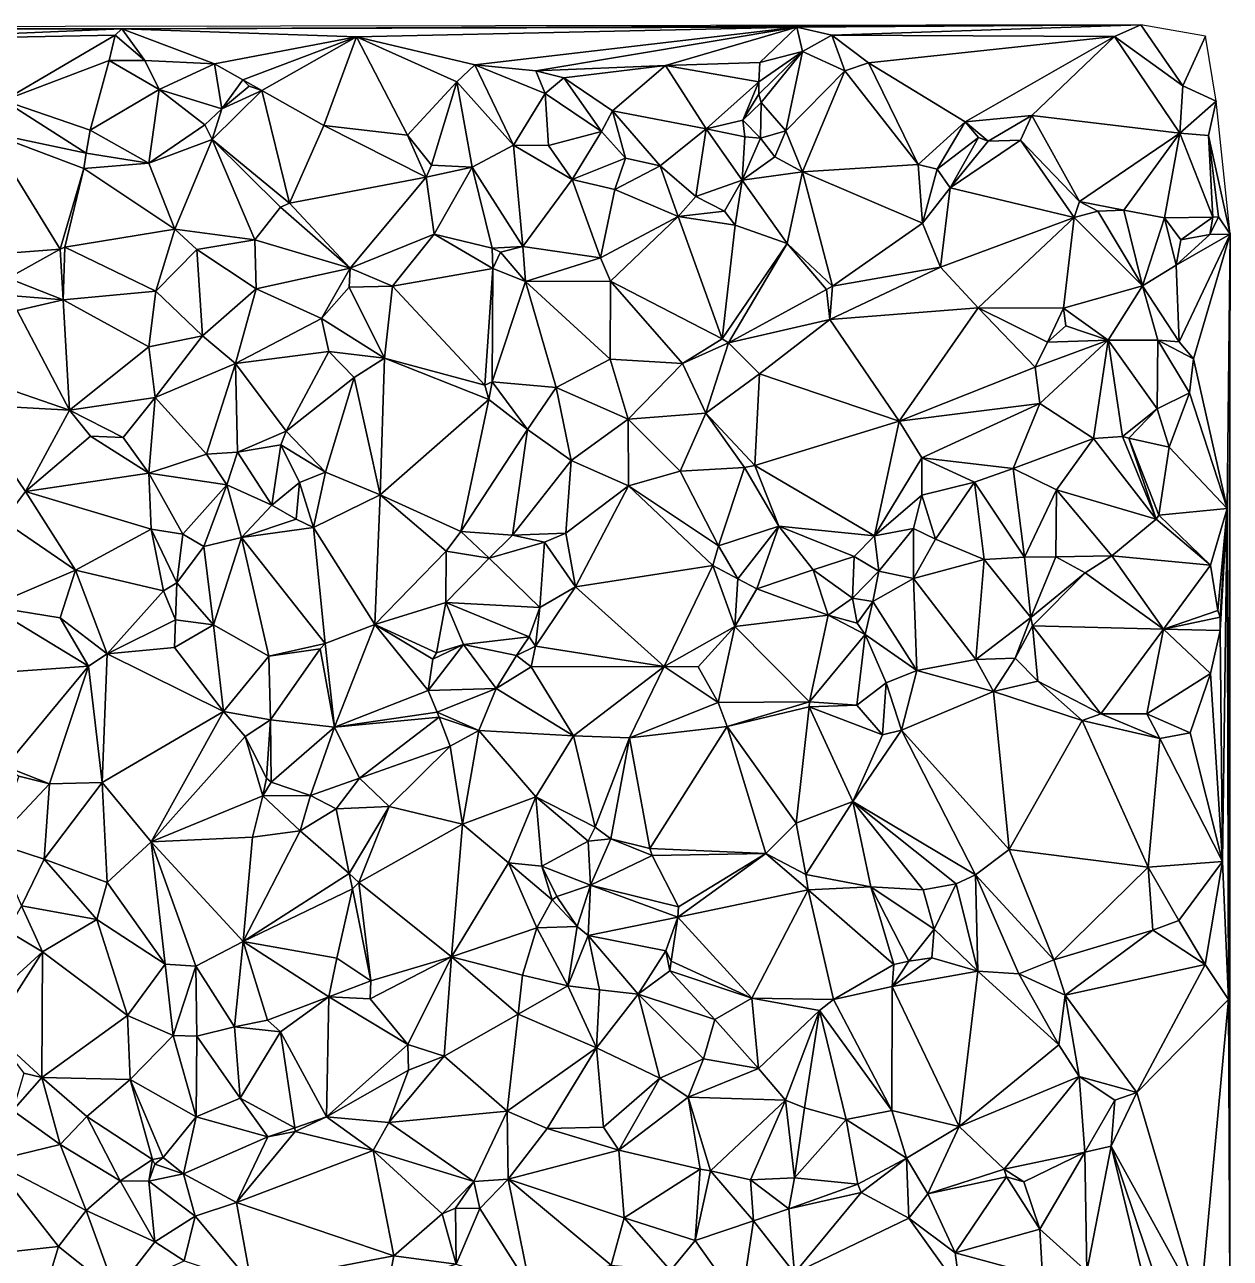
# Model space of a CAD drawing. Header units: metres. Extents: x -15 to 15, y -15 to 15.
# Drawn here: x 1.13 to 14.99, y 0.78 to 14.97 of the extents above; entities that cross this region are included whole.
import ezdxf

# ---------------------------------------------------------------- set-up
doc = ezdxf.new("R2010")
doc.units = ezdxf.units.M
doc.layers.add('STREET_MESH', color=7, linetype='Continuous')

msp = doc.modelspace()

# ---------------------------------------------------------------- linework, layer by layer
at = {"layer": 'STREET_MESH'}
for points in [[(-8.302, 14.928), (2.246, 14.919), (13.967, 14.965)], [(-2.594, 14.902), (2.246, 14.919), (-8.302, 14.928)], [(2.246, 14.919), (-2.594, 14.902), (-0.856, 14.789)], [(2.169, 14.843), (2.246, 14.919), (-0.856, 14.789)], [(2.169, 14.843), (2.511, 14.555), (2.246, 14.919)], [(2.246, 14.919), (10.011, 14.937), (13.967, 14.965)], [(10.011, 14.937), (2.246, 14.919), (4.944, 14.827)], [(2.246, 14.919), (3.314, 14.514), (4.944, 14.827)], [(2.511, 14.555), (3.314, 14.514), (2.246, 14.919)], [(6.306, 14.502), (10.011, 14.937), (4.944, 14.827)], [(6.306, 14.502), (7.009, 14.433), (10.011, 14.937)], [(7.009, 14.433), (8.499, 14.495), (10.011, 14.937)], [(8.499, 14.495), (9.583, 14.531), (10.011, 14.937)], [(9.583, 14.531), (10.075, 14.657), (10.011, 14.937)], [(10.011, 14.937), (10.41, 14.845), (13.967, 14.965)], [(10.075, 14.657), (10.41, 14.845), (10.011, 14.937)], [(10.41, 14.845), (13.664, 14.828), (13.967, 14.965)], [(13.664, 14.828), (14.448, 14.261), (13.967, 14.965)], [(14.448, 14.261), (14.71, 14.835), (13.967, 14.965)], [(2.169, 14.843), (-0.856, 14.789), (0.889, 14.095)], [(2.1, 14.555), (2.169, 14.843), (0.889, 14.095)], [(2.511, 14.555), (2.169, 14.843), (2.1, 14.555)], [(3.314, 14.514), (3.64, 14.331), (4.944, 14.827)], [(3.64, 14.331), (3.858, 14.21), (4.944, 14.827)], [(3.858, 14.21), (4.569, 13.807), (4.944, 14.827)], [(4.944, 14.827), (4.569, 13.807), (5.532, 13.693)], [(6.099, 14.307), (4.944, 14.827), (5.532, 13.693)], [(6.099, 14.307), (6.306, 14.502), (4.944, 14.827)], [(10.075, 14.657), (10.563, 14.433), (10.41, 14.845)], [(10.41, 14.845), (10.834, 14.528), (13.664, 14.828)], [(10.41, 14.845), (10.563, 14.433), (10.834, 14.528)], [(10.834, 14.528), (11.944, 13.848), (13.664, 14.828)], [(11.944, 13.848), (12.71, 13.921), (13.664, 14.828)], [(13.664, 14.828), (12.71, 13.921), (14.414, 13.718)], [(14.448, 14.261), (13.664, 14.828), (14.414, 13.718)], [(14.71, 14.835), (14.448, 14.261), (14.83, 14.085)], [(9.572, 14.167), (9.598, 14.072), (10.075, 14.657)], [(9.574, 14.308), (9.572, 14.167), (10.075, 14.657)], [(9.583, 14.531), (9.574, 14.308), (10.075, 14.657)], [(9.598, 14.072), (9.881, 13.746), (10.075, 14.657)], [(9.881, 13.746), (10.563, 14.433), (10.075, 14.657)], [(1.881, 13.753), (2.1, 14.555), (0.889, 14.095)], [(2.676, 14.219), (2.1, 14.555), (1.881, 13.753)], [(2.511, 14.555), (2.1, 14.555), (2.676, 14.219)], [(2.511, 14.555), (2.676, 14.219), (3.314, 14.514)], [(2.676, 14.219), (3.397, 13.996), (3.314, 14.514)], [(3.397, 13.996), (3.64, 14.331), (3.314, 14.514)], [(6.099, 14.307), (6.751, 13.579), (6.306, 14.502)], [(6.306, 14.502), (7.116, 14.173), (7.009, 14.433)], [(6.751, 13.579), (7.116, 14.173), (6.306, 14.502)], [(7.328, 14.353), (8.499, 14.495), (7.009, 14.433)], [(7.328, 14.353), (7.888, 13.975), (8.499, 14.495)], [(7.888, 13.975), (8.965, 13.766), (8.499, 14.495)], [(9.574, 14.308), (9.583, 14.531), (8.499, 14.495)], [(8.965, 13.766), (9.574, 14.308), (8.499, 14.495)], [(10.563, 14.433), (11.405, 13.358), (10.834, 14.528)], [(10.834, 14.528), (11.405, 13.358), (11.944, 13.848)], [(7.116, 14.173), (7.328, 14.353), (7.009, 14.433)], [(7.116, 14.173), (7.762, 13.737), (7.328, 14.353)], [(7.328, 14.353), (7.762, 13.737), (7.888, 13.975)], [(10.563, 14.433), (9.881, 13.746), (10.076, 13.273)], [(11.405, 13.358), (10.563, 14.433), (10.076, 13.273)], [(2.676, 14.219), (1.881, 13.753), (2.558, 13.373)], [(3.201, 13.815), (2.676, 14.219), (2.558, 13.373)], [(3.201, 13.815), (3.397, 13.996), (2.676, 14.219)], [(3.858, 14.21), (3.286, 13.643), (4.176, 12.913)], [(3.858, 14.21), (3.397, 13.996), (3.286, 13.643)], [(3.397, 13.996), (3.712, 14.257), (3.64, 14.331)], [(3.712, 14.257), (3.397, 13.996), (3.858, 14.21)], [(3.64, 14.331), (3.712, 14.257), (3.858, 14.21)], [(4.569, 13.807), (3.858, 14.21), (4.176, 12.913)], [(5.808, 13.351), (6.099, 14.307), (5.532, 13.693)], [(5.808, 13.351), (6.276, 13.326), (6.099, 14.307)], [(6.276, 13.326), (6.751, 13.579), (6.099, 14.307)], [(9.574, 14.308), (8.965, 13.766), (9.389, 13.868)], [(9.572, 14.167), (9.574, 14.308), (9.389, 13.868)], [(14.448, 14.261), (14.414, 13.718), (14.83, 14.085)], [(0.708, 13.724), (1.836, 13.487), (0.889, 14.095)], [(1.836, 13.487), (1.881, 13.753), (0.889, 14.095)], [(7.116, 14.173), (6.751, 13.579), (7.154, 13.575)], [(7.762, 13.737), (7.116, 14.173), (7.154, 13.575)], [(9.598, 14.072), (9.572, 14.167), (9.389, 13.868)], [(9.593, 13.658), (9.598, 14.072), (9.389, 13.868)], [(9.598, 14.072), (9.593, 13.658), (9.881, 13.746)], [(14.414, 13.718), (14.742, 13.692), (14.83, 14.085)], [(14.742, 13.692), (14.993, 12.556), (14.83, 14.085)], [(3.397, 13.996), (3.201, 13.815), (3.286, 13.643)], [(7.888, 13.975), (7.762, 13.737), (8.039, 13.43)], [(8.439, 13.342), (7.888, 13.975), (8.039, 13.43)], [(8.439, 13.342), (8.965, 13.766), (7.888, 13.975)], [(12.209, 13.626), (12.71, 13.921), (11.944, 13.848)], [(12.583, 13.637), (12.71, 13.921), (12.209, 13.626)], [(12.71, 13.921), (12.583, 13.637), (13.259, 12.931)], [(14.414, 13.718), (12.71, 13.921), (13.259, 12.931)], [(3.286, 13.643), (3.201, 13.815), (2.558, 13.373)], [(5.748, 13.212), (4.569, 13.807), (4.176, 12.913)], [(4.569, 13.807), (5.748, 13.212), (5.532, 13.693)], [(8.439, 13.342), (8.847, 12.99), (8.965, 13.766)], [(8.847, 12.99), (9.381, 13.178), (8.965, 13.766)], [(8.965, 13.766), (9.412, 13.676), (9.389, 13.868)], [(9.381, 13.178), (9.412, 13.676), (8.965, 13.766)], [(9.412, 13.676), (9.593, 13.658), (9.389, 13.868)], [(11.405, 13.358), (11.625, 13.305), (11.944, 13.848)], [(11.625, 13.305), (12.098, 13.669), (11.944, 13.848)], [(12.098, 13.669), (12.209, 13.626), (11.944, 13.848)], [(0.536, 12.308), (1.536, 12.385), (0.708, 13.724)], [(1.811, 13.31), (1.836, 13.487), (0.708, 13.724)], [(1.536, 12.385), (1.811, 13.31), (0.708, 13.724)], [(1.881, 13.753), (1.836, 13.487), (2.558, 13.373)], [(2.857, 12.614), (3.286, 13.643), (2.558, 13.373)], [(2.857, 12.614), (3.777, 12.491), (3.286, 13.643)], [(3.286, 13.643), (4.071, 12.865), (4.176, 12.913)], [(3.777, 12.491), (4.071, 12.865), (3.286, 13.643)], [(5.748, 13.212), (5.808, 13.351), (5.532, 13.693)], [(7.424, 13.184), (7.762, 13.737), (7.154, 13.575)], [(7.762, 13.737), (7.424, 13.184), (8.039, 13.43)], [(9.593, 13.658), (9.412, 13.676), (9.381, 13.178)], [(9.758, 13.447), (9.593, 13.658), (9.381, 13.178)], [(9.593, 13.658), (9.758, 13.447), (9.881, 13.746)], [(9.881, 13.746), (9.758, 13.447), (10.076, 13.273)], [(11.773, 13.089), (12.098, 13.669), (11.625, 13.305)], [(12.098, 13.669), (11.773, 13.089), (12.209, 13.626)], [(11.773, 13.089), (12.583, 13.637), (12.209, 13.626)], [(11.773, 13.089), (13.199, 12.746), (12.583, 13.637)], [(12.583, 13.637), (13.199, 12.746), (13.259, 12.931)], [(13.77, 12.83), (14.414, 13.718), (13.259, 12.931)], [(13.77, 12.83), (14.236, 12.745), (14.414, 13.718)], [(14.236, 12.745), (14.794, 12.751), (14.414, 13.718)], [(14.794, 12.751), (14.742, 13.692), (14.414, 13.718)], [(14.742, 13.692), (14.86, 12.754), (14.993, 12.556)], [(14.794, 12.751), (14.86, 12.754), (14.742, 13.692)], [(1.836, 13.487), (1.811, 13.31), (2.558, 13.373)], [(6.751, 13.579), (6.276, 13.326), (6.859, 12.413)], [(7.424, 13.184), (6.751, 13.579), (6.859, 12.413)], [(6.751, 13.579), (7.424, 13.184), (7.154, 13.575)], [(1.811, 13.31), (2.857, 12.614), (2.558, 13.373)], [(6.276, 13.326), (5.808, 13.351), (5.748, 13.212)], [(7.424, 13.184), (7.917, 13.068), (8.039, 13.43)], [(7.917, 13.068), (8.439, 13.342), (8.039, 13.43)], [(8.439, 13.342), (7.917, 13.068), (8.644, 12.76)], [(8.847, 12.99), (8.439, 13.342), (8.644, 12.76)], [(9.758, 13.447), (9.381, 13.178), (10.076, 13.273)], [(11.405, 13.358), (10.076, 13.273), (11.456, 12.684)], [(11.405, 13.358), (11.456, 12.684), (11.625, 13.305)], [(1.811, 13.31), (1.536, 12.385), (1.59, 12.405)], [(2.857, 12.614), (1.811, 13.31), (1.59, 12.405)], [(4.874, 12.165), (5.748, 13.212), (4.176, 12.913)], [(5.838, 12.554), (5.748, 13.212), (4.874, 12.165)], [(6.276, 13.326), (5.748, 13.212), (5.838, 12.554)], [(6.504, 12.396), (6.276, 13.326), (5.838, 12.554)], [(6.276, 13.326), (6.504, 12.396), (6.859, 12.413)], [(10.076, 13.273), (9.381, 13.178), (9.899, 12.449)], [(10.421, 11.959), (10.076, 13.273), (9.899, 12.449)], [(10.076, 13.273), (10.421, 11.959), (11.456, 12.684)], [(11.456, 12.684), (11.773, 13.089), (11.625, 13.305)], [(7.751, 12.282), (7.424, 13.184), (6.859, 12.413)], [(7.917, 13.068), (7.424, 13.184), (7.751, 12.282)], [(7.917, 13.068), (7.751, 12.282), (8.644, 12.76)], [(8.847, 12.99), (9.179, 12.821), (9.381, 13.178)], [(9.381, 13.178), (9.179, 12.821), (9.299, 12.66)], [(9.381, 13.178), (9.299, 12.66), (9.899, 12.449)], [(11.773, 13.089), (11.456, 12.684), (11.661, 12.177)], [(13.199, 12.746), (11.773, 13.089), (11.661, 12.177)], [(9.179, 12.821), (8.847, 12.99), (8.644, 12.76)], [(13.199, 12.746), (13.47, 12.82), (13.259, 12.931)], [(13.47, 12.82), (13.77, 12.83), (13.259, 12.931)], [(4.071, 12.865), (3.777, 12.491), (4.874, 12.165)], [(4.071, 12.865), (4.874, 12.165), (4.176, 12.913)], [(9.299, 12.66), (9.179, 12.821), (8.644, 12.76)], [(13.47, 12.82), (13.199, 12.746), (13.986, 11.961)], [(13.77, 12.83), (13.47, 12.82), (13.986, 11.961)], [(13.77, 12.83), (13.986, 11.961), (14.236, 12.745)], [(7.751, 12.282), (7.867, 12.014), (8.644, 12.76)], [(7.867, 12.014), (9.15, 11.353), (8.644, 12.76)], [(9.15, 11.353), (9.299, 12.66), (8.644, 12.76)], [(9.299, 12.66), (9.15, 11.353), (9.899, 12.449)], [(11.456, 12.684), (10.421, 11.959), (11.661, 12.177)], [(12.096, 11.71), (13.199, 12.746), (11.661, 12.177)], [(13.199, 12.746), (12.096, 11.71), (13.075, 11.705)], [(13.986, 11.961), (13.199, 12.746), (13.075, 11.705)], [(13.986, 11.961), (14.37, 12.199), (14.236, 12.745)], [(14.424, 12.489), (14.794, 12.751), (14.236, 12.745)], [(14.37, 12.199), (14.424, 12.489), (14.236, 12.745)], [(14.424, 12.489), (14.76, 12.552), (14.794, 12.751)], [(14.86, 12.754), (14.76, 12.552), (14.993, 12.556)], [(14.76, 12.552), (14.86, 12.754), (14.794, 12.751)], [(2.857, 12.614), (1.59, 12.405), (2.637, 11.901)], [(3.111, 12.381), (2.857, 12.614), (2.637, 11.901)], [(3.777, 12.491), (2.857, 12.614), (3.111, 12.381)], [(3.792, 11.928), (3.777, 12.491), (3.111, 12.381)], [(3.777, 12.491), (3.792, 11.928), (4.874, 12.165)], [(5.838, 12.554), (4.874, 12.165), (5.359, 11.959)], [(6.515, 12.159), (5.838, 12.554), (5.359, 11.959)], [(6.515, 12.159), (6.504, 12.396), (5.838, 12.554)], [(14.37, 12.199), (14.405, 11.318), (14.993, 12.556)], [(14.76, 12.552), (14.37, 12.199), (14.993, 12.556)], [(14.37, 12.199), (14.76, 12.552), (14.424, 12.489)], [(14.405, 11.318), (14.571, 11.123), (14.993, 12.556)], [(14.571, 11.123), (14.959, 9.4), (14.993, 12.556)], [(14.993, 12.556), (14.959, 9.4), (14.975, 3.754)], [(14.993, 12.556), (14.975, 3.754), (14.994, -0.41)], [(0.939, 12.049), (1.536, 12.385), (0.536, 12.308)], [(1.536, 12.385), (0.939, 12.049), (1.574, 11.799)], [(1.59, 12.405), (1.536, 12.385), (1.574, 11.799)], [(1.59, 12.405), (1.574, 11.799), (2.637, 11.901)], [(3.173, 11.386), (3.111, 12.381), (2.637, 11.901)], [(3.173, 11.386), (3.792, 11.928), (3.111, 12.381)], [(6.504, 12.396), (6.6, 12.347), (6.859, 12.413)], [(6.6, 12.347), (6.504, 12.396), (6.515, 12.159)], [(6.889, 12.011), (6.6, 12.347), (6.515, 12.159)], [(6.6, 12.347), (6.889, 12.011), (6.859, 12.413)], [(6.889, 12.011), (7.751, 12.282), (6.859, 12.413)], [(9.15, 11.353), (9.224, 11.304), (9.899, 12.449)], [(9.224, 11.304), (10.35, 11.92), (9.899, 12.449)], [(10.35, 11.92), (10.421, 11.959), (9.899, 12.449)], [(6.889, 12.011), (7.867, 12.014), (7.751, 12.282)], [(4.874, 12.165), (3.792, 11.928), (4.544, 11.586)], [(4.862, 11.946), (4.874, 12.165), (4.544, 11.586)], [(4.874, 12.165), (4.862, 11.946), (5.359, 11.959)], [(6.423, 10.82), (6.515, 12.159), (5.359, 11.959)], [(6.515, 12.159), (6.423, 10.82), (6.506, 10.859)], [(6.889, 12.011), (6.515, 12.159), (6.506, 10.859)], [(10.39, 11.575), (12.096, 11.71), (11.661, 12.177)], [(10.421, 11.959), (10.39, 11.575), (11.661, 12.177)], [(14.405, 11.318), (14.37, 12.199), (13.986, 11.961)], [(0.939, 12.049), (0.957, 11.85), (1.574, 11.799)], [(3.792, 11.928), (3.173, 11.386), (3.554, 11.069)], [(3.792, 11.928), (3.554, 11.069), (4.544, 11.586)], [(5.266, 11.128), (4.862, 11.946), (4.544, 11.586)], [(4.862, 11.946), (5.266, 11.128), (5.359, 11.959)], [(5.266, 11.128), (6.423, 10.82), (5.359, 11.959)], [(7.241, 10.792), (6.889, 12.011), (6.506, 10.859)], [(7.867, 12.014), (6.889, 12.011), (7.864, 11.117)], [(6.889, 12.011), (7.241, 10.792), (7.864, 11.117)], [(8.696, 11.068), (7.867, 12.014), (7.864, 11.117)], [(7.867, 12.014), (8.696, 11.068), (9.15, 11.353)], [(10.35, 11.92), (9.224, 11.304), (10.39, 11.575)], [(10.421, 11.959), (10.35, 11.92), (10.39, 11.575)], [(13.986, 11.961), (13.075, 11.705), (13.588, 11.335)], [(14.159, 11.337), (13.986, 11.961), (13.588, 11.335)], [(14.159, 11.337), (14.405, 11.318), (13.986, 11.961)], [(1.574, 11.799), (0.957, 11.85), (1.043, 11.678)], [(1.647, 10.533), (1.574, 11.799), (1.043, 11.678)], [(1.574, 11.799), (2.556, 11.26), (2.637, 11.901)], [(1.647, 10.533), (2.556, 11.26), (1.574, 11.799)], [(2.556, 11.26), (3.173, 11.386), (2.637, 11.901)], [(0.401, 10.96), (1.647, 10.533), (1.043, 11.678)], [(12.096, 11.71), (10.39, 11.575), (11.187, 10.404)], [(12.75, 11.024), (12.096, 11.71), (11.187, 10.404)], [(12.096, 11.71), (12.892, 11.313), (13.075, 11.705)], [(12.75, 11.024), (12.892, 11.313), (12.096, 11.71)], [(12.892, 11.313), (13.101, 11.503), (13.075, 11.705)], [(13.075, 11.705), (13.101, 11.503), (13.588, 11.335)], [(3.554, 11.069), (4.629, 11.207), (4.544, 11.586)], [(4.629, 11.207), (5.266, 11.128), (4.544, 11.586)], [(10.39, 11.575), (9.224, 11.304), (9.581, 10.948)], [(10.39, 11.575), (9.581, 10.948), (11.187, 10.404)], [(13.101, 11.503), (12.892, 11.313), (13.588, 11.335)], [(2.629, 10.678), (3.173, 11.386), (2.556, 11.26)], [(3.173, 11.386), (2.629, 10.678), (3.554, 11.069)], [(8.696, 11.068), (9.224, 11.304), (9.15, 11.353)], [(1.647, 10.533), (2.629, 10.678), (2.556, 11.26)], [(9.224, 11.304), (8.696, 11.068), (8.962, 10.498)], [(9.224, 11.304), (8.962, 10.498), (9.581, 10.948)], [(12.75, 11.024), (12.804, 10.608), (13.588, 11.335)], [(12.892, 11.313), (12.75, 11.024), (13.588, 11.335)], [(13.588, 11.335), (12.804, 10.608), (13.421, 10.206)], [(13.753, 10.227), (13.588, 11.335), (13.421, 10.206)], [(14.154, 10.545), (14.159, 11.337), (13.588, 11.335)], [(13.753, 10.227), (14.154, 10.545), (13.588, 11.335)], [(14.159, 11.337), (14.154, 10.545), (14.524, 10.732)], [(14.571, 11.123), (14.159, 11.337), (14.524, 10.732)], [(14.159, 11.337), (14.571, 11.123), (14.405, 11.318)], [(2.629, 10.678), (3.222, 10.026), (3.554, 11.069)], [(3.222, 10.026), (3.578, 10.047), (3.554, 11.069)], [(4.135, 10.288), (4.629, 11.207), (3.554, 11.069)], [(3.578, 10.047), (4.135, 10.288), (3.554, 11.069)], [(4.629, 11.207), (4.135, 10.288), (4.917, 10.906)], [(4.629, 11.207), (4.917, 10.906), (5.266, 11.128)], [(4.917, 10.906), (5.219, 9.559), (5.266, 11.128)], [(5.219, 9.559), (6.466, 10.652), (5.266, 11.128)], [(6.466, 10.652), (6.423, 10.82), (5.266, 11.128)], [(7.241, 10.792), (8.07, 10.426), (7.864, 11.117)], [(8.07, 10.426), (8.696, 11.068), (7.864, 11.117)], [(14.959, 9.4), (14.571, 11.123), (14.524, 10.732)], [(1.647, 10.533), (0.401, 10.96), (0.456, 10.596)], [(8.696, 11.068), (8.07, 10.426), (8.962, 10.498)], [(9.581, 10.948), (8.962, 10.498), (9.527, 9.893)], [(11.187, 10.404), (9.581, 10.948), (9.527, 9.893)], [(12.75, 11.024), (11.187, 10.404), (12.804, 10.608)], [(4.135, 10.288), (4.588, 9.817), (4.917, 10.906)], [(4.588, 9.817), (5.219, 9.559), (4.917, 10.906)], [(6.423, 10.82), (6.466, 10.652), (6.506, 10.859)], [(6.506, 10.859), (6.466, 10.652), (6.912, 10.308)], [(7.241, 10.792), (6.506, 10.859), (6.912, 10.308)], [(7.413, 9.954), (7.241, 10.792), (6.912, 10.308)], [(8.07, 10.426), (7.241, 10.792), (7.413, 9.954)], [(2.629, 10.678), (1.647, 10.533), (2.262, 10.218)], [(2.556, 9.807), (2.629, 10.678), (2.262, 10.218)], [(2.629, 10.678), (2.556, 9.807), (3.222, 10.026)], [(6.147, 9.134), (6.466, 10.652), (5.219, 9.559)], [(6.466, 10.652), (6.147, 9.134), (6.912, 10.308)], [(14.154, 10.545), (14.29, 10.104), (14.524, 10.732)], [(14.29, 10.104), (14.959, 9.4), (14.524, 10.732)], [(1.139, 9.594), (1.647, 10.533), (0.456, 10.596)], [(0.886, 9.257), (1.139, 9.594), (0.456, 10.596)], [(1.139, 9.594), (1.887, 10.234), (1.647, 10.533)], [(1.647, 10.533), (1.887, 10.234), (2.262, 10.218)], [(11.187, 10.404), (11.445, 9.983), (12.804, 10.608)], [(11.445, 9.983), (12.499, 9.861), (12.804, 10.608)], [(12.804, 10.608), (12.499, 9.861), (13.421, 10.206)], [(13.753, 10.227), (13.828, 10.208), (14.154, 10.545)], [(13.828, 10.208), (14.29, 10.104), (14.154, 10.545)], [(8.07, 10.426), (7.413, 9.954), (8.075, 9.661)], [(8.07, 10.426), (8.666, 9.831), (8.962, 10.498)], [(8.666, 9.831), (8.07, 10.426), (8.075, 9.661)], [(8.666, 9.831), (9.406, 9.872), (8.962, 10.498)], [(8.962, 10.498), (9.406, 9.872), (9.527, 9.893)], [(10.902, 9.087), (11.187, 10.404), (9.527, 9.893)], [(10.902, 9.087), (11.445, 9.983), (11.187, 10.404)], [(1.887, 10.234), (1.139, 9.594), (2.556, 9.807)], [(1.887, 10.234), (2.556, 9.807), (2.262, 10.218)], [(3.578, 10.047), (4.076, 10.131), (4.135, 10.288)], [(4.076, 10.131), (4.588, 9.817), (4.135, 10.288)], [(6.147, 9.134), (6.741, 9.094), (6.912, 10.308)], [(6.741, 9.094), (7.413, 9.954), (6.912, 10.308)], [(14.142, 9.278), (13.753, 10.227), (13.421, 10.206)], [(14.142, 9.278), (13.828, 10.208), (13.753, 10.227)], [(3.973, 9.437), (4.076, 10.131), (3.578, 10.047)], [(4.076, 10.131), (3.973, 9.437), (4.292, 9.7)], [(4.588, 9.817), (4.076, 10.131), (4.292, 9.7)], [(12.499, 9.861), (12.997, 9.615), (13.421, 10.206)], [(12.997, 9.615), (14.142, 9.278), (13.421, 10.206)], [(14.29, 10.104), (13.828, 10.208), (14.171, 9.322)], [(13.828, 10.208), (14.142, 9.278), (14.171, 9.322)], [(14.959, 9.4), (14.29, 10.104), (14.171, 9.322)], [(2.556, 9.807), (3.453, 9.672), (3.222, 10.026)], [(3.453, 9.672), (3.578, 10.047), (3.222, 10.026)], [(3.973, 9.437), (3.578, 10.047), (3.453, 9.672)], [(6.741, 9.094), (7.352, 9.115), (7.413, 9.954)], [(7.413, 9.954), (7.352, 9.115), (8.075, 9.661)], [(10.902, 9.087), (11.445, 9.553), (11.445, 9.983)], [(11.445, 9.983), (12.054, 9.704), (12.499, 9.861)], [(11.445, 9.983), (11.445, 9.553), (12.054, 9.704)], [(2.556, 9.807), (1.139, 9.594), (2.583, 9.163)], [(2.556, 9.807), (2.583, 9.163), (2.948, 9.106)], [(3.453, 9.672), (2.556, 9.807), (2.948, 9.106)], [(4.453, 9.182), (4.588, 9.817), (4.292, 9.7)], [(5.219, 9.559), (4.588, 9.817), (4.453, 9.182)], [(9.109, 8.971), (8.666, 9.831), (8.075, 9.661)], [(9.406, 9.872), (8.666, 9.831), (9.109, 8.971)], [(9.804, 9.198), (9.406, 9.872), (9.109, 8.971)], [(9.406, 9.872), (9.804, 9.198), (9.527, 9.893)], [(9.804, 9.198), (10.902, 9.087), (9.527, 9.893)], [(12.054, 9.704), (12.627, 8.841), (12.499, 9.861)], [(12.627, 8.841), (12.997, 9.615), (12.499, 9.861)], [(3.19, 8.963), (3.453, 9.672), (2.948, 9.106)], [(3.19, 8.963), (3.624, 9.066), (3.453, 9.672)], [(3.624, 9.066), (3.973, 9.437), (3.453, 9.672)], [(3.973, 9.437), (4.251, 9.276), (4.292, 9.7)], [(4.251, 9.276), (4.453, 9.182), (4.292, 9.7)], [(7.352, 9.115), (7.465, 8.499), (8.075, 9.661)], [(7.465, 8.499), (9.044, 8.743), (8.075, 9.661)], [(9.044, 8.743), (9.109, 8.971), (8.075, 9.661)], [(12.054, 9.704), (11.445, 9.553), (11.604, 9.049)], [(12.164, 8.815), (12.054, 9.704), (11.604, 9.049)], [(12.627, 8.841), (12.054, 9.704), (12.164, 8.815)], [(1.139, 9.594), (0.886, 9.257), (1.715, 8.691)], [(2.583, 9.163), (1.139, 9.594), (1.715, 8.691)], [(5.156, 8.064), (5.219, 9.559), (4.453, 9.182)], [(5.976, 8.91), (5.219, 9.559), (5.156, 8.064)], [(5.976, 8.91), (6.147, 9.134), (5.219, 9.559)], [(11.445, 9.553), (10.902, 9.087), (11.35, 9.169)], [(11.445, 9.553), (11.35, 9.169), (11.604, 9.049)], [(12.997, 9.615), (12.627, 8.841), (12.988, 8.846)], [(12.997, 9.615), (12.988, 8.846), (13.633, 8.856)], [(14.142, 9.278), (12.997, 9.615), (13.633, 8.856)], [(3.973, 9.437), (3.624, 9.066), (4.251, 9.276)], [(14.959, 9.4), (14.171, 9.322), (14.766, 8.748)], [(14.959, 9.4), (14.766, 8.748), (14.852, 8.228)], [(14.876, 8.152), (14.959, 9.4), (14.852, 8.228)], [(14.876, 7.995), (14.959, 9.4), (14.876, 8.152)], [(14.959, 9.4), (14.876, 7.995), (14.903, 5.341)], [(14.959, 9.4), (14.903, 5.341), (14.975, 3.754)], [(0.886, 9.257), (0.733, 8.273), (1.715, 8.691)], [(4.251, 9.276), (3.624, 9.066), (4.453, 9.182)], [(14.766, 8.748), (14.142, 9.278), (13.633, 8.856)], [(14.171, 9.322), (14.142, 9.278), (14.766, 8.748)], [(2.726, 8.455), (2.583, 9.163), (1.715, 8.691)], [(2.583, 9.163), (2.88, 8.545), (2.948, 9.106)], [(2.726, 8.455), (2.88, 8.545), (2.583, 9.163)], [(2.88, 8.545), (3.19, 8.963), (2.948, 9.106)], [(3.624, 9.066), (4.586, 7.848), (4.453, 9.182)], [(4.586, 7.848), (5.156, 8.064), (4.453, 9.182)], [(5.976, 8.91), (6.473, 8.829), (6.147, 9.134)], [(6.473, 8.829), (6.741, 9.094), (6.147, 9.134)], [(7.108, 9.011), (6.741, 9.094), (6.473, 8.829)], [(6.741, 9.094), (7.108, 9.011), (7.352, 9.115)], [(7.108, 9.011), (7.465, 8.499), (7.352, 9.115)], [(9.329, 8.591), (9.804, 9.198), (9.109, 8.971)], [(9.329, 8.591), (9.548, 8.475), (9.804, 9.198)], [(9.804, 9.198), (9.548, 8.475), (10.196, 8.695)], [(10.67, 8.848), (9.804, 9.198), (10.196, 8.695)], [(9.804, 9.198), (10.67, 8.848), (10.902, 9.087)], [(10.902, 9.087), (10.67, 8.848), (10.954, 8.68)], [(10.902, 9.087), (10.954, 8.68), (11.35, 9.169)], [(10.954, 8.68), (11.352, 8.594), (11.35, 9.169)], [(11.35, 9.169), (11.352, 8.594), (11.604, 9.049)], [(3.19, 8.963), (2.88, 8.545), (3.301, 8.061)], [(3.624, 9.066), (3.19, 8.963), (3.301, 8.061)], [(3.624, 9.066), (3.301, 8.061), (3.938, 7.702)], [(4.586, 7.848), (3.624, 9.066), (3.938, 7.702)], [(7.108, 9.011), (6.473, 8.829), (7.054, 8.26)], [(7.465, 8.499), (7.108, 9.011), (7.054, 8.26)], [(9.044, 8.743), (9.329, 8.591), (9.109, 8.971)], [(11.352, 8.594), (12.164, 8.815), (11.604, 9.049)], [(5.976, 8.91), (5.156, 8.064), (5.972, 8.318)], [(6.473, 8.829), (5.976, 8.91), (5.972, 8.318)], [(7.054, 8.26), (6.473, 8.829), (5.972, 8.318)], [(10.649, 8.367), (10.67, 8.848), (10.196, 8.695)], [(10.67, 8.848), (10.649, 8.367), (10.954, 8.68)], [(11.352, 8.594), (12.068, 7.664), (12.164, 8.815)], [(12.068, 7.664), (12.702, 8.148), (12.164, 8.815)], [(12.702, 8.148), (12.627, 8.841), (12.164, 8.815)], [(12.988, 8.846), (12.627, 8.841), (12.702, 8.148)], [(13.327, 8.66), (12.988, 8.846), (12.702, 8.148)], [(12.988, 8.846), (13.327, 8.66), (13.633, 8.856)], [(13.327, 8.66), (14.227, 8.012), (13.633, 8.856)], [(14.227, 8.012), (14.766, 8.748), (13.633, 8.856)], [(1.715, 8.691), (0.733, 8.273), (1.538, 8.144)], [(2.077, 7.728), (1.715, 8.691), (1.538, 8.144)], [(2.077, 7.728), (2.726, 8.455), (1.715, 8.691)], [(9.044, 8.743), (7.465, 8.499), (8.485, 7.584)], [(9.297, 8.042), (9.044, 8.743), (8.485, 7.584)], [(9.329, 8.591), (9.044, 8.743), (9.297, 8.042)], [(9.548, 8.475), (10.369, 8.174), (10.196, 8.695)], [(10.369, 8.174), (10.649, 8.367), (10.196, 8.695)], [(10.649, 8.367), (10.885, 8.332), (10.954, 8.68)], [(10.885, 8.332), (11.352, 8.594), (10.954, 8.68)], [(13.327, 8.66), (12.702, 8.148), (12.72, 8.049)], [(14.227, 8.012), (13.327, 8.66), (12.72, 8.049)], [(14.766, 8.748), (14.227, 8.012), (14.852, 8.228)], [(2.864, 8.12), (2.88, 8.545), (2.726, 8.455)], [(2.88, 8.545), (2.864, 8.12), (3.301, 8.061)], [(9.548, 8.475), (9.329, 8.591), (9.297, 8.042)], [(11.389, 7.537), (11.352, 8.594), (10.885, 8.332)], [(11.352, 8.594), (11.389, 7.537), (12.068, 7.664)], [(2.864, 8.12), (2.726, 8.455), (2.077, 7.728)], [(7.465, 8.499), (7.005, 7.816), (8.485, 7.584)], [(7.005, 7.816), (7.465, 8.499), (7.054, 8.26)], [(9.548, 8.475), (9.297, 8.042), (10.369, 8.174)], [(0.733, 8.273), (0.092, 7.461), (1.862, 7.585)], [(0.733, 8.273), (1.862, 7.585), (1.538, 8.144)], [(5.156, 8.064), (5.867, 7.741), (5.972, 8.318)], [(5.867, 7.741), (6.176, 7.834), (5.972, 8.318)], [(6.931, 7.923), (7.054, 8.26), (5.972, 8.318)], [(6.176, 7.834), (6.931, 7.923), (5.972, 8.318)], [(6.931, 7.923), (7.005, 7.816), (7.054, 8.26)], [(10.704, 8.081), (10.649, 8.367), (10.369, 8.174)], [(10.649, 8.367), (10.704, 8.081), (10.885, 8.332)], [(10.704, 8.081), (10.797, 7.949), (10.885, 8.332)], [(10.797, 7.949), (11.389, 7.537), (10.885, 8.332)], [(1.862, 7.585), (2.077, 7.728), (1.538, 8.144)], [(2.864, 8.12), (2.077, 7.728), (2.852, 7.8)], [(3.301, 8.061), (2.864, 8.12), (2.852, 7.8)], [(9.297, 8.042), (10.154, 7.175), (10.369, 8.174)], [(10.154, 7.175), (10.797, 7.949), (10.369, 8.174)], [(10.797, 7.949), (10.704, 8.081), (10.369, 8.174)], [(12.702, 8.148), (12.068, 7.664), (12.521, 7.678)], [(12.702, 8.148), (12.521, 7.678), (12.72, 8.049)], [(14.227, 8.012), (14.876, 8.152), (14.852, 8.228)], [(14.227, 8.012), (14.876, 7.995), (14.876, 8.152)], [(3.301, 8.061), (2.852, 7.8), (3.417, 7.065)], [(3.301, 8.061), (3.417, 7.065), (3.938, 7.702)], [(4.586, 7.848), (4.691, 6.885), (5.156, 8.064)], [(4.691, 6.885), (5.769, 7.307), (5.156, 8.064)], [(5.769, 7.307), (5.822, 7.669), (5.156, 8.064)], [(5.822, 7.669), (5.867, 7.741), (5.156, 8.064)], [(8.874, 7.578), (9.297, 8.042), (8.485, 7.584)], [(9.297, 8.042), (8.874, 7.578), (9.103, 7.168)], [(10.154, 7.175), (9.297, 8.042), (9.103, 7.168)], [(10.797, 7.949), (10.154, 7.175), (10.698, 7.137)], [(11.035, 7.396), (10.797, 7.949), (10.698, 7.137)], [(11.035, 7.396), (11.389, 7.537), (10.797, 7.949)], [(12.72, 8.049), (12.521, 7.678), (12.782, 7.415)], [(13.504, 7.038), (12.72, 8.049), (12.782, 7.415)], [(13.504, 7.038), (14.227, 8.012), (12.72, 8.049)], [(13.504, 7.038), (14.036, 7.039), (14.227, 8.012)], [(14.227, 8.012), (14.036, 7.039), (14.766, 7.502)], [(14.876, 7.995), (14.227, 8.012), (14.766, 7.502)], [(14.903, 5.341), (14.876, 7.995), (14.766, 7.502)], [(4.527, 7.785), (4.586, 7.848), (3.938, 7.702)], [(4.586, 7.848), (4.527, 7.785), (4.691, 6.885)], [(6.552, 7.33), (6.176, 7.834), (5.769, 7.307)], [(6.176, 7.834), (5.822, 7.669), (5.769, 7.307)], [(5.822, 7.669), (6.176, 7.834), (5.867, 7.741)], [(6.176, 7.834), (6.784, 7.71), (6.931, 7.923)], [(6.784, 7.71), (6.176, 7.834), (6.552, 7.33)], [(6.931, 7.923), (6.784, 7.71), (7.005, 7.816)], [(7.005, 7.816), (6.784, 7.71), (6.953, 7.579)], [(7.005, 7.816), (6.953, 7.579), (8.485, 7.584)], [(2.077, 7.728), (1.862, 7.585), (2.022, 6.247)], [(3.417, 7.065), (2.077, 7.728), (2.022, 6.247)], [(2.852, 7.8), (2.077, 7.728), (3.417, 7.065)], [(3.417, 7.065), (3.956, 6.97), (3.938, 7.702)], [(3.956, 6.97), (4.527, 7.785), (3.938, 7.702)], [(4.527, 7.785), (3.956, 6.97), (4.691, 6.885)], [(6.784, 7.71), (6.552, 7.33), (6.953, 7.579)], [(12.068, 7.664), (11.389, 7.537), (12.271, 7.297)], [(12.521, 7.678), (12.068, 7.664), (12.271, 7.297)], [(12.521, 7.678), (12.271, 7.297), (12.782, 7.415)], [(1.862, 7.585), (0.092, 7.461), (0.908, 6.433)], [(1.862, 7.585), (0.908, 6.433), (1.414, 6.233)], [(1.862, 7.585), (1.414, 6.233), (2.022, 6.247)], [(6.552, 7.33), (7.441, 6.786), (6.953, 7.579)], [(6.953, 7.579), (7.441, 6.786), (8.485, 7.584)], [(7.441, 6.786), (8.085, 6.763), (8.485, 7.584)], [(8.085, 6.763), (9.103, 7.168), (8.485, 7.584)], [(9.103, 7.168), (8.874, 7.578), (8.485, 7.584)], [(11.389, 7.537), (11.035, 7.396), (11.214, 6.852)], [(12.271, 7.297), (11.389, 7.537), (11.214, 6.852)], [(10.995, 6.798), (11.035, 7.396), (10.698, 7.137)], [(11.035, 7.396), (10.995, 6.798), (11.214, 6.852)], [(12.271, 7.297), (13.292, 6.96), (12.782, 7.415)], [(13.292, 6.96), (13.504, 7.038), (12.782, 7.415)], [(14.036, 7.039), (14.532, 6.818), (14.766, 7.502)], [(14.532, 6.818), (14.903, 5.341), (14.766, 7.502)], [(5.875, 7.058), (5.769, 7.307), (4.691, 6.885)], [(5.875, 7.058), (6.552, 7.33), (5.769, 7.307)], [(6.552, 7.33), (5.875, 7.058), (6.352, 6.847)], [(6.552, 7.33), (6.352, 6.847), (7.441, 6.786)], [(12.271, 7.297), (11.214, 6.852), (12.45, 5.479)], [(13.292, 6.96), (12.271, 7.297), (12.45, 5.479)], [(8.085, 6.763), (9.208, 6.893), (9.103, 7.168)], [(9.208, 6.893), (10.154, 7.175), (9.103, 7.168)], [(10.154, 7.175), (9.208, 6.893), (10.152, 7.119)], [(9.208, 6.893), (10.002, 5.781), (10.152, 7.119)], [(10.002, 5.781), (10.655, 6.028), (10.152, 7.119)], [(10.698, 7.137), (10.154, 7.175), (10.152, 7.119)], [(10.995, 6.798), (10.698, 7.137), (10.152, 7.119)], [(10.655, 6.028), (10.995, 6.798), (10.152, 7.119)], [(2.583, 5.567), (3.417, 7.065), (2.022, 6.247)], [(2.583, 5.567), (3.664, 6.778), (3.417, 7.065)], [(3.664, 6.778), (3.956, 6.97), (3.417, 7.065)], [(3.911, 6.3), (3.956, 6.97), (3.664, 6.778)], [(3.956, 6.97), (3.911, 6.3), (3.966, 6.251)], [(3.956, 6.97), (3.966, 6.251), (4.691, 6.885)], [(5.895, 6.999), (5.875, 7.058), (4.691, 6.885)], [(5.895, 6.999), (4.691, 6.885), (4.979, 6.3)], [(6.024, 6.665), (5.895, 6.999), (4.979, 6.3)], [(6.352, 6.847), (5.875, 7.058), (5.895, 6.999)], [(6.024, 6.665), (6.352, 6.847), (5.895, 6.999)], [(14.048, 5.274), (13.292, 6.96), (12.45, 5.479)], [(14.183, 6.753), (13.504, 7.038), (13.292, 6.96)], [(14.183, 6.753), (13.292, 6.96), (14.048, 5.274)], [(14.036, 7.039), (13.504, 7.038), (14.183, 6.753)], [(14.036, 7.039), (14.183, 6.753), (14.532, 6.818)], [(3.966, 6.251), (4.416, 6.099), (4.691, 6.885)], [(4.691, 6.885), (4.416, 6.099), (4.979, 6.3)], [(6.352, 6.847), (6.024, 6.665), (6.166, 5.77)], [(6.352, 6.847), (6.166, 5.77), (7.009, 6.085)], [(7.441, 6.786), (6.352, 6.847), (7.009, 6.085)], [(8.32, 5.489), (9.208, 6.893), (8.085, 6.763)], [(8.32, 5.489), (9.651, 5.432), (9.208, 6.893)], [(9.208, 6.893), (9.651, 5.432), (10.002, 5.781)], [(10.655, 6.028), (12.065, 5.185), (11.214, 6.852)], [(10.995, 6.798), (10.655, 6.028), (11.214, 6.852)], [(11.214, 6.852), (12.065, 5.185), (12.45, 5.479)], [(14.532, 6.818), (14.183, 6.753), (14.903, 5.341)], [(2.583, 5.567), (3.87, 6.095), (3.664, 6.778)], [(3.87, 6.095), (3.911, 6.3), (3.664, 6.778)], [(7.69, 5.734), (7.441, 6.786), (7.009, 6.085)], [(7.69, 5.734), (8.085, 6.763), (7.441, 6.786)], [(7.69, 5.734), (7.869, 5.6), (8.085, 6.763)], [(7.869, 5.6), (8.32, 5.489), (8.085, 6.763)], [(14.903, 5.341), (14.183, 6.753), (14.048, 5.274)], [(5.322, 5.971), (6.024, 6.665), (4.979, 6.3)], [(6.024, 6.665), (5.322, 5.971), (6.166, 5.77)], [(0.908, 6.433), (1.062, 6.32), (1.414, 6.233)], [(1.062, 6.32), (0.774, 5.556), (1.414, 6.233)], [(1.414, 6.233), (1.353, 5.365), (2.022, 6.247)], [(1.353, 5.365), (2.078, 5.099), (2.022, 6.247)], [(2.078, 5.099), (2.583, 5.567), (2.022, 6.247)], [(3.911, 6.3), (3.87, 6.095), (3.966, 6.251)], [(3.87, 6.095), (4.416, 6.099), (3.966, 6.251)], [(4.416, 6.099), (4.713, 5.947), (4.979, 6.3)], [(4.713, 5.947), (5.322, 5.971), (4.979, 6.3)], [(1.414, 6.233), (0.774, 5.556), (1.353, 5.365)], [(3.87, 6.095), (2.583, 5.567), (3.748, 5.621)], [(4.298, 5.694), (3.87, 6.095), (3.748, 5.621)], [(4.416, 6.099), (3.87, 6.095), (4.298, 5.694)], [(4.713, 5.947), (4.416, 6.099), (4.298, 5.694)], [(4.862, 5.2), (5.322, 5.971), (4.713, 5.947)], [(5.322, 5.971), (4.862, 5.2), (4.971, 5.099)], [(5.322, 5.971), (4.971, 5.099), (6.166, 5.77)], [(6.166, 5.77), (6.695, 5.324), (7.009, 6.085)], [(6.695, 5.324), (7.075, 5.285), (7.009, 6.085)], [(7.61, 5.574), (7.69, 5.734), (7.009, 6.085)], [(7.075, 5.285), (7.61, 5.574), (7.009, 6.085)], [(10.112, 5.191), (10.655, 6.028), (10.002, 5.781)], [(10.655, 6.028), (10.112, 5.191), (10.86, 5.048)], [(10.655, 6.028), (11.463, 5.015), (11.842, 5.084)], [(12.065, 5.185), (10.655, 6.028), (11.842, 5.084)], [(11.463, 5.015), (10.655, 6.028), (10.86, 5.048)], [(4.862, 5.2), (4.713, 5.947), (4.298, 5.694)], [(3.641, 4.419), (4.298, 5.694), (3.748, 5.621)], [(3.641, 4.419), (4.862, 5.2), (4.298, 5.694)], [(4.971, 5.099), (6.038, 4.242), (6.166, 5.77)], [(6.038, 4.242), (6.695, 5.324), (6.166, 5.77)], [(7.869, 5.6), (7.69, 5.734), (7.61, 5.574)], [(9.651, 5.432), (10.112, 5.191), (10.002, 5.781)], [(0.774, 5.556), (1.094, 4.828), (1.353, 5.365)], [(2.747, 4.157), (2.583, 5.567), (2.078, 5.099)], [(2.583, 5.567), (3.641, 4.419), (3.748, 5.621)], [(2.583, 5.567), (2.747, 4.157), (3.099, 4.137)], [(3.641, 4.419), (2.583, 5.567), (3.099, 4.137)], [(7.075, 5.285), (7.637, 5.067), (7.61, 5.574)], [(7.637, 5.067), (7.869, 5.6), (7.61, 5.574)], [(8.346, 5.407), (7.869, 5.6), (7.637, 5.067)], [(7.869, 5.6), (8.346, 5.407), (8.32, 5.489)], [(8.346, 5.407), (7.637, 5.067), (8.65, 4.818)], [(8.346, 5.407), (9.651, 5.432), (8.32, 5.489)], [(9.651, 5.432), (8.346, 5.407), (8.65, 4.818)], [(9.651, 5.432), (8.639, 4.698), (10.141, 5.014)], [(8.639, 4.698), (9.651, 5.432), (8.65, 4.818)], [(10.112, 5.191), (9.651, 5.432), (10.141, 5.014)], [(12.065, 5.185), (12.964, 4.209), (12.45, 5.479)], [(12.964, 4.209), (14.048, 5.274), (12.45, 5.479)], [(1.353, 5.365), (1.094, 4.828), (1.958, 4.671)], [(2.078, 5.099), (1.353, 5.365), (1.958, 4.671)], [(6.038, 4.242), (7.021, 4.576), (6.695, 5.324)], [(7.021, 4.576), (7.194, 4.898), (6.695, 5.324)], [(7.194, 4.898), (7.075, 5.285), (6.695, 5.324)], [(7.075, 5.285), (7.251, 4.938), (7.637, 5.067)], [(7.194, 4.898), (7.251, 4.938), (7.075, 5.285)], [(12.964, 4.209), (14.103, 4.55), (14.048, 5.274)], [(14.403, 4.661), (14.903, 5.341), (14.048, 5.274)], [(14.103, 4.55), (14.403, 4.661), (14.048, 5.274)], [(14.403, 4.661), (14.704, 4.155), (14.903, 5.341)], [(14.903, 5.341), (14.704, 4.155), (14.975, 3.754)], [(4.898, 5.025), (4.862, 5.2), (3.641, 4.419)], [(4.862, 5.2), (4.898, 5.025), (4.971, 5.099)], [(10.112, 5.191), (10.141, 5.014), (10.86, 5.048)], [(12.089, 4.078), (12.065, 5.185), (11.842, 5.084)], [(12.065, 5.185), (12.562, 4.049), (12.964, 4.209)], [(12.562, 4.049), (12.065, 5.185), (12.089, 4.078)], [(2.747, 4.157), (2.078, 5.099), (1.958, 4.671)], [(4.898, 5.025), (3.641, 4.419), (4.721, 4.227)], [(5.111, 3.967), (4.898, 5.025), (4.721, 4.227)], [(4.971, 5.099), (4.898, 5.025), (5.111, 3.967)], [(4.971, 5.099), (5.111, 3.967), (6.038, 4.242)], [(7.251, 4.938), (7.482, 4.592), (7.637, 5.067)], [(7.637, 5.067), (7.482, 4.592), (7.611, 4.49)], [(8.639, 4.698), (7.637, 5.067), (7.611, 4.49)], [(7.637, 5.067), (8.639, 4.698), (8.65, 4.818)], [(8.639, 4.698), (9.492, 3.766), (10.141, 5.014)], [(10.141, 5.014), (9.492, 3.766), (10.432, 3.754)], [(10.141, 5.014), (11.125, 4.156), (10.86, 5.048)], [(11.125, 4.156), (10.141, 5.014), (10.432, 3.754)], [(11.588, 4.562), (11.463, 5.015), (10.86, 5.048)], [(11.125, 4.156), (11.297, 4.193), (10.86, 5.048)], [(11.297, 4.193), (11.588, 4.562), (10.86, 5.048)], [(11.463, 5.015), (11.588, 4.562), (11.842, 5.084)], [(11.588, 4.562), (12.089, 4.078), (11.842, 5.084)], [(1.336, 4.3), (1.094, 4.828), (0.933, 4.543)], [(1.094, 4.828), (1.336, 4.3), (1.958, 4.671)], [(7.482, 4.592), (7.194, 4.898), (7.021, 4.576)], [(7.194, 4.898), (7.482, 4.592), (7.251, 4.938)], [(8.639, 4.698), (7.611, 4.49), (8.503, 4.313)], [(8.563, 4.192), (8.639, 4.698), (8.503, 4.313)], [(8.639, 4.698), (8.563, 4.192), (9.492, 3.766)], [(0.571, 3.606), (1.336, 4.3), (0.933, 4.543)], [(1.336, 4.3), (2.311, 3.57), (1.958, 4.671)], [(2.311, 3.57), (2.747, 4.157), (1.958, 4.671)], [(7.021, 4.576), (6.038, 4.242), (6.856, 4.031)], [(7.375, 3.909), (7.021, 4.576), (6.856, 4.031)], [(7.375, 3.909), (7.482, 4.592), (7.021, 4.576)], [(7.482, 4.592), (7.375, 3.909), (7.611, 4.49)], [(11.297, 4.193), (11.562, 4.231), (11.588, 4.562)], [(11.588, 4.562), (11.562, 4.231), (12.089, 4.078)], [(12.964, 4.209), (13.097, 3.801), (14.103, 4.55)], [(13.097, 3.801), (14.704, 4.155), (14.103, 4.55)], [(14.704, 4.155), (14.403, 4.661), (14.103, 4.55)], [(3.641, 4.419), (3.099, 4.137), (3.544, 3.437)], [(3.924, 3.513), (3.641, 4.419), (3.544, 3.437)], [(3.641, 4.419), (4.629, 3.785), (4.721, 4.227)], [(3.641, 4.419), (3.924, 3.513), (4.629, 3.785)], [(7.375, 3.909), (7.739, 3.863), (7.611, 4.49)], [(7.611, 4.49), (8.186, 3.815), (8.503, 4.313)], [(7.739, 3.863), (8.186, 3.815), (7.611, 4.49)], [(1.336, 4.3), (0.571, 3.606), (0.747, 3.384)], [(1.326, 2.855), (1.336, 4.3), (0.747, 3.384)], [(1.336, 4.3), (1.326, 2.855), (2.311, 3.57)], [(8.186, 3.815), (8.55, 4.083), (8.503, 4.313)], [(8.55, 4.083), (8.563, 4.192), (8.503, 4.313)], [(2.838, 3.34), (2.747, 4.157), (2.311, 3.57)], [(3.099, 4.137), (2.747, 4.157), (2.838, 3.34)], [(3.111, 3.332), (3.099, 4.137), (2.838, 3.34)], [(3.099, 4.137), (3.111, 3.332), (3.544, 3.437)], [(4.629, 3.785), (5.111, 3.967), (4.721, 4.227)], [(5.537, 3.236), (6.038, 4.242), (5.102, 3.761)], [(6.038, 4.242), (5.111, 3.967), (5.102, 3.761)], [(5.955, 3.101), (6.038, 4.242), (5.537, 3.236)], [(6.038, 4.242), (5.955, 3.101), (6.805, 3.583)], [(6.038, 4.242), (6.805, 3.583), (6.856, 4.031)], [(8.563, 4.192), (8.55, 4.083), (9.492, 3.766)], [(11.125, 4.156), (10.432, 3.754), (11.105, 3.902)], [(12.089, 4.078), (11.562, 4.231), (11.105, 3.902)], [(11.562, 4.231), (11.297, 4.193), (11.105, 3.902)], [(11.297, 4.193), (11.125, 4.156), (11.105, 3.902)], [(12.964, 4.209), (12.562, 4.049), (13.097, 3.801)], [(14.704, 4.155), (13.097, 3.801), (13.921, 2.681)], [(14.704, 4.155), (13.921, 2.681), (14.975, 3.754)], [(6.805, 3.583), (7.375, 3.909), (6.856, 4.031)], [(8.55, 4.083), (8.186, 3.815), (9.065, 3.521)], [(9.492, 3.766), (8.55, 4.083), (9.065, 3.521)], [(11.877, 2.291), (12.089, 4.078), (11.105, 3.902)], [(12.089, 4.078), (11.877, 2.291), (13.021, 3.23)], [(12.562, 4.049), (12.089, 4.078), (13.021, 3.23)], [(13.097, 3.801), (12.562, 4.049), (13.021, 3.23)], [(5.111, 3.967), (4.629, 3.785), (5.102, 3.761)], [(7.704, 3.198), (7.375, 3.909), (6.805, 3.583)], [(7.739, 3.863), (7.375, 3.909), (7.704, 3.198)], [(8.186, 3.815), (7.739, 3.863), (7.704, 3.198)], [(10.432, 3.754), (11.102, 2.474), (11.105, 3.902)], [(11.102, 2.474), (11.877, 2.291), (11.105, 3.902)], [(4.629, 3.785), (3.924, 3.513), (4.072, 3.381)], [(4.599, 2.402), (4.629, 3.785), (4.072, 3.381)], [(4.629, 3.785), (4.599, 2.402), (5.537, 3.236)], [(4.629, 3.785), (5.537, 3.236), (5.102, 3.761)], [(8.434, 2.848), (8.186, 3.815), (7.704, 3.198)], [(8.186, 3.815), (8.936, 3.07), (9.065, 3.521)], [(8.186, 3.815), (8.434, 2.848), (8.936, 3.07)], [(9.569, 2.957), (9.492, 3.766), (9.065, 3.521)], [(10.432, 3.754), (9.492, 3.766), (10.271, 3.626)], [(9.492, 3.766), (9.569, 2.957), (10.271, 3.626)], [(11.102, 2.474), (10.432, 3.754), (10.271, 3.626)], [(13.258, 2.867), (13.097, 3.801), (13.021, 3.23)], [(13.097, 3.801), (13.258, 2.867), (13.921, 2.681)], [(13.921, 2.681), (14.647, 0.209), (14.975, 3.754)], [(14.975, 3.754), (14.647, 0.209), (14.994, -0.41)], [(2.311, 3.57), (1.326, 2.855), (2.344, 2.832)], [(2.838, 3.34), (2.311, 3.57), (2.344, 2.832)], [(6.805, 3.583), (5.955, 3.101), (6.68, 2.467)], [(7.704, 3.198), (6.805, 3.583), (6.68, 2.467)], [(9.569, 2.957), (9.878, 2.596), (10.271, 3.626)], [(9.878, 2.596), (10.099, 2.506), (10.271, 3.626)], [(10.099, 2.506), (10.576, 2.371), (10.271, 3.626)], [(10.576, 2.371), (11.102, 2.474), (10.271, 3.626)], [(3.111, 3.332), (3.606, 2.618), (3.544, 3.437)], [(4.072, 3.381), (3.924, 3.513), (3.544, 3.437)], [(3.606, 2.618), (4.072, 3.381), (3.544, 3.437)], [(8.936, 3.07), (9.569, 2.957), (9.065, 3.521)], [(1.12, 2.906), (1.326, 2.855), (0.747, 3.384)], [(3.102, 2.404), (2.838, 3.34), (2.344, 2.832)], [(3.102, 2.404), (3.111, 3.332), (2.838, 3.34)], [(3.102, 2.404), (3.606, 2.618), (3.111, 3.332)], [(3.606, 2.618), (4.235, 2.275), (4.072, 3.381)], [(4.235, 2.275), (4.599, 2.402), (4.072, 3.381)], [(5.537, 3.236), (4.599, 2.402), (5.542, 2.94)], [(5.955, 3.101), (5.537, 3.236), (5.542, 2.94)], [(7.137, 2.267), (7.704, 3.198), (6.68, 2.467)], [(7.704, 3.198), (7.137, 2.267), (7.786, 2.283)], [(8.434, 2.848), (7.704, 3.198), (7.786, 2.283)], [(11.877, 2.291), (13.258, 2.867), (13.021, 3.23)], [(5.318, 2.338), (5.955, 3.101), (5.542, 2.94)], [(5.955, 3.101), (5.318, 2.338), (6.68, 2.467)], [(8.936, 3.07), (8.434, 2.848), (8.758, 2.629)], [(9.569, 2.957), (8.936, 3.07), (8.758, 2.629)], [(0.994, 2.477), (1.326, 2.855), (1.12, 2.906)], [(1.538, 2.083), (1.326, 2.855), (0.994, 2.477)], [(1.326, 2.855), (1.845, 2.405), (2.344, 2.832)], [(1.326, 2.855), (1.538, 2.083), (1.845, 2.405)], [(4.599, 2.402), (5.318, 2.338), (5.542, 2.94)], [(8.434, 2.848), (7.786, 2.283), (7.962, 2.021)], [(8.434, 2.848), (7.962, 2.021), (8.758, 2.629)], [(9.878, 2.596), (9.569, 2.957), (8.758, 2.629)], [(11.877, 2.291), (12.394, 1.8), (13.258, 2.867)], [(13.258, 2.867), (12.394, 1.8), (13.321, 1.995)], [(13.665, 2.594), (13.258, 2.867), (13.321, 1.995)], [(13.258, 2.867), (13.665, 2.594), (13.921, 2.681)], [(1.845, 2.405), (2.599, 1.912), (2.344, 2.832)], [(2.599, 1.912), (2.722, 1.934), (2.344, 2.832)], [(2.722, 1.934), (3.102, 2.404), (2.344, 2.832)], [(3.102, 2.404), (3.926, 2.171), (3.606, 2.618)], [(3.606, 2.618), (3.926, 2.171), (4.235, 2.275)], [(7.962, 2.021), (8.898, 1.799), (8.758, 2.629)], [(8.898, 1.799), (9.018, 1.781), (8.758, 2.629)], [(9.018, 1.781), (9.878, 2.596), (8.758, 2.629)], [(9.878, 2.596), (9.018, 1.781), (9.476, 1.679)], [(9.982, 1.703), (9.878, 2.596), (9.476, 1.679)], [(9.982, 1.703), (10.099, 2.506), (9.878, 2.596)], [(13.624, 2.065), (13.665, 2.594), (13.321, 1.995)], [(13.624, 2.065), (14.647, 0.209), (13.921, 2.681)], [(13.665, 2.594), (13.624, 2.065), (13.921, 2.681)], [(0.749, 1.894), (1.538, 2.083), (0.994, 2.477)], [(5.318, 2.338), (6.296, 1.66), (6.68, 2.467)], [(6.296, 1.66), (6.688, 1.685), (6.68, 2.467)], [(6.688, 1.685), (7.137, 2.267), (6.68, 2.467)], [(10.576, 2.371), (10.099, 2.506), (9.982, 1.703)], [(11.102, 2.474), (10.576, 2.371), (11.27, 1.929)], [(11.877, 2.291), (11.102, 2.474), (11.27, 1.929)], [(1.538, 2.083), (2.227, 1.665), (1.845, 2.405)], [(1.845, 2.405), (2.227, 1.665), (2.599, 1.912)], [(2.722, 1.934), (2.957, 1.748), (3.102, 2.404)], [(2.957, 1.748), (3.926, 2.171), (3.102, 2.404)], [(3.926, 2.171), (4.242, 2.233), (4.235, 2.275)], [(4.242, 2.233), (4.599, 2.402), (4.235, 2.275)], [(4.599, 2.402), (4.242, 2.233), (5.136, 2.017)], [(5.318, 2.338), (4.599, 2.402), (5.136, 2.017)], [(5.318, 2.338), (5.136, 2.017), (6.296, 1.66)], [(7.786, 2.283), (7.137, 2.267), (7.962, 2.021)], [(10.709, 1.627), (10.576, 2.371), (9.982, 1.703)], [(10.576, 2.371), (10.709, 1.627), (11.27, 1.929)], [(11.514, 1.517), (11.877, 2.291), (11.27, 1.929)], [(11.514, 1.517), (12.394, 1.8), (11.877, 2.291)], [(3.926, 2.171), (2.957, 1.748), (3.566, 1.416)], [(4.242, 2.233), (3.566, 1.416), (5.136, 2.017)], [(4.242, 2.233), (3.926, 2.171), (3.566, 1.416)], [(7.137, 2.267), (6.688, 1.685), (7.962, 2.021)], [(1.835, 1.325), (1.538, 2.083), (0.749, 1.894)], [(1.538, 2.083), (1.835, 1.325), (2.227, 1.665)], [(3.566, 1.416), (5.375, 0.803), (5.136, 2.017)], [(5.136, 2.017), (5.931, 1.288), (6.296, 1.66)], [(5.375, 0.803), (5.931, 1.288), (5.136, 2.017)], [(6.688, 1.685), (8.023, 1.24), (7.962, 2.021)], [(8.023, 1.24), (8.898, 1.799), (7.962, 2.021)], [(12.394, 1.8), (12.618, 1.657), (13.321, 1.995)], [(13.321, 1.995), (12.618, 1.657), (12.802, 1.111)], [(13.346, 0.625), (13.321, 1.995), (12.802, 1.111)], [(13.346, 0.625), (13.624, 2.065), (13.321, 1.995)], [(13.346, 0.625), (14.02, 0.452), (13.624, 2.065)], [(13.624, 2.065), (14.165, 0.46), (14.647, 0.209)], [(14.02, 0.452), (14.165, 0.46), (13.624, 2.065)], [(1.519, 0.911), (0.749, 1.894), (0.955, 0.851)], [(1.519, 0.911), (1.835, 1.325), (0.749, 1.894)], [(2.227, 1.665), (2.556, 1.664), (2.599, 1.912)], [(2.556, 1.664), (2.628, 1.86), (2.599, 1.912)], [(2.957, 1.748), (2.628, 1.86), (2.556, 1.664)], [(2.628, 1.86), (2.722, 1.934), (2.599, 1.912)], [(2.722, 1.934), (2.628, 1.86), (2.957, 1.748)], [(11.27, 1.929), (10.709, 1.627), (10.75, 1.534)], [(11.297, 1.238), (11.27, 1.929), (10.75, 1.534)], [(11.297, 1.238), (11.514, 1.517), (11.27, 1.929)], [(2.957, 1.748), (2.556, 1.664), (3.091, 1.262)], [(2.957, 1.748), (3.091, 1.262), (3.566, 1.416)], [(8.023, 1.24), (8.84, 0.98), (8.898, 1.799)], [(8.84, 0.98), (9.018, 1.781), (8.898, 1.799)], [(8.84, 0.98), (9.511, 1.205), (9.018, 1.781)], [(9.018, 1.781), (9.511, 1.205), (9.476, 1.679)], [(11.514, 1.517), (12.42, 1.714), (12.394, 1.8)], [(12.42, 1.714), (11.514, 1.517), (11.83, 0.837)], [(12.42, 1.714), (11.83, 0.837), (12.802, 1.111)], [(12.42, 1.714), (12.618, 1.657), (12.394, 1.8)], [(12.618, 1.657), (12.42, 1.714), (12.802, 1.111)], [(2.227, 1.665), (1.835, 1.325), (2.625, 0.964)], [(2.556, 1.664), (2.227, 1.665), (2.625, 0.964)], [(3.091, 1.262), (2.556, 1.664), (2.625, 0.964)], [(5.931, 1.288), (6.086, 1.352), (6.296, 1.66)], [(6.296, 1.66), (6.086, 1.352), (6.364, 1.349)], [(6.688, 1.685), (6.296, 1.66), (6.364, 1.349)], [(6.943, 0.434), (6.688, 1.685), (6.364, 1.349)], [(6.688, 1.685), (6.943, 0.434), (7.874, 0.698)], [(8.023, 1.24), (6.688, 1.685), (7.874, 0.698)], [(9.916, 1.346), (9.982, 1.703), (9.476, 1.679)], [(9.511, 1.205), (9.916, 1.346), (9.476, 1.679)], [(9.916, 1.346), (10.709, 1.627), (9.982, 1.703)], [(10.709, 1.627), (9.916, 1.346), (10.75, 1.534)], [(9.916, 1.346), (9.981, 0.603), (10.75, 1.534)], [(9.981, 0.603), (11.297, 1.238), (10.75, 1.534)], [(11.83, 0.837), (11.514, 1.517), (11.297, 1.238)], [(1.835, 1.325), (1.519, 0.911), (2.178, 0.387)], [(1.835, 1.325), (2.178, 0.387), (2.625, 0.964)], [(3.091, 1.262), (3.733, 0.488), (3.566, 1.416)], [(3.733, 0.488), (5.375, 0.803), (3.566, 1.416)], [(5.931, 1.288), (5.375, 0.803), (6.092, 0.709)], [(5.931, 1.288), (6.092, 0.709), (6.086, 1.352)], [(6.086, 1.352), (6.092, 0.709), (6.364, 1.349)], [(6.092, 0.709), (6.943, 0.434), (6.364, 1.349)], [(9.916, 1.346), (9.511, 1.205), (9.981, 0.603)], [(2.963, 0.748), (3.091, 1.262), (2.625, 0.964)], [(3.733, 0.488), (3.091, 1.262), (2.963, 0.748)], [(8.023, 1.24), (7.874, 0.698), (8.555, 0.634)], [(8.84, 0.98), (8.023, 1.24), (8.555, 0.634)], [(8.84, 0.98), (9.364, 0.241), (9.511, 1.205)], [(9.511, 1.205), (9.364, 0.241), (9.981, 0.603)], [(11.297, 1.238), (9.981, 0.603), (11.889, 0.412)], [(11.83, 0.837), (11.297, 1.238), (11.889, 0.412)], [(11.83, 0.837), (12.834, 0.568), (12.802, 1.111)], [(12.834, 0.568), (13.346, 0.625), (12.802, 1.111)], [(1.519, 0.911), (0.955, 0.851), (1.23, -0.031)], [(1.519, 0.911), (1.23, -0.031), (2.178, 0.387)], [(2.178, 0.387), (2.963, 0.748), (2.625, 0.964)], [(9.364, 0.241), (8.84, 0.98), (8.555, 0.634)], [(1.23, -0.031), (0.955, 0.851), (0.466, 0.478)], [(5.312, 0.488), (5.375, 0.803), (3.733, 0.488)], [(5.375, 0.803), (5.312, 0.488), (6.092, 0.709)], [(12.834, 0.568), (11.83, 0.837), (11.889, 0.412)]]:
    msp.add_3dface(points, dxfattribs=at)

doc.saveas('drawing.dxf')
